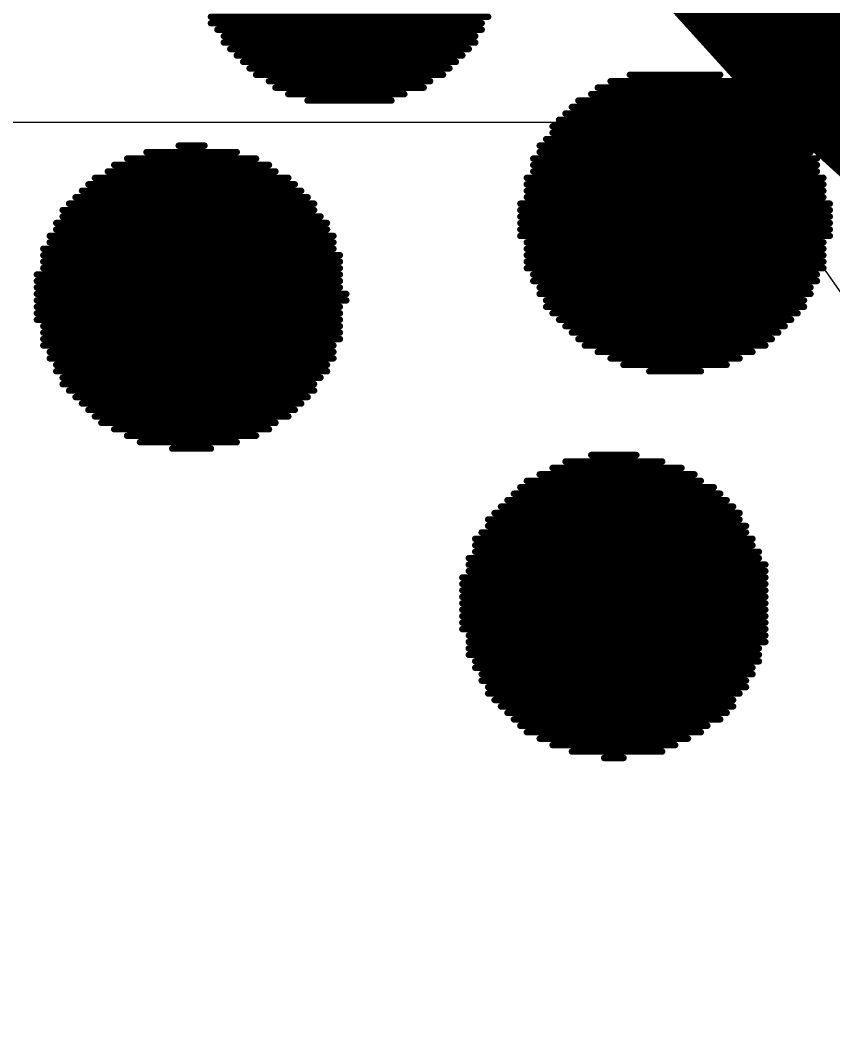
# Model space of a CAD drawing. Header units: inches. Extents: x 0 to 5455, y -5 to 5444.
# Drawn here: x 16.67 to 17.47, y 29.452 to 30.436 of the extents above; entities that cross this region are included whole.
import ezdxf

# ---------------------------------------------------------------- set-up
doc = ezdxf.new("R2010")
doc.units = ezdxf.units.IN
for name, color, linetype in [('Bottom Overlay', 54, 'Continuous'), ('PCBD Notes', 76, 'Continuous'), ('Top Layer', 1, 'Continuous')]:
    doc.layers.add(name, color=color, linetype=linetype)

# ---------------------------------------------------------------- blocks, each defined once
blk = doc.blocks.new('FIDUCIAL_IPC_7351A_31')
at = {"layer": 'PCBD Notes'}
blk.add_lwpolyline([(5, 0, 0.254, 0.254, 1), (-5, 0, 0.254, 0.254, 1)], format="xyseb", close=True, dxfattribs=at)
blk = doc.blocks.new('5394DE47_A0E8_4329_8464_7791B7C19310_33')
at = {"layer": 'Bottom Overlay'}
for points in [[(4.6307, -0.75905, 0.00635, 0.00635, 0), (4.5418, -0.75905, 0.00635, 0.00635, 0)], [(4.59895, -0.7527, 0.00635, 0.00635, 0), (4.5799, -0.7527, 0.00635, 0.00635, 0)], [(4.64975, -0.7654, 0.00635, 0.00635, 0), (4.5291, -0.7654, 0.00635, 0.00635, 0)], [(4.67515, -0.7781, 0.00635, 0.00635, 0), (4.5037, -0.7781, 0.00635, 0.00635, 0)], [(4.66245, -0.77175, 0.00635, 0.00635, 0), (4.5164, -0.77175, 0.00635, 0.00635, 0)], [(4.6815, -0.78445, 0.00635, 0.00635, 0), (4.49735, -0.78445, 0.00635, 0.00635, 0)], [(4.6942, -0.79715, 0.00635, 0.00635, 0), (4.4783, -0.79715, 0.00635, 0.00635, 0)], [(4.68785, -0.7908, 0.00635, 0.00635, 0), (4.48465, -0.7908, 0.00635, 0.00635, 0)], [(4.70055, -0.8035, 0.00635, 0.00635, 0), (4.47195, -0.8035, 0.00635, 0.00635, 0)], [(4.7069, -0.80985, 0.00635, 0.00635, 0), (4.47195, -0.80985, 0.00635, 0.00635, 0)], [(4.71325, -0.8162, 0.00635, 0.00635, 0), (4.4656, -0.8162, 0.00635, 0.00635, 0)], [(4.71325, -0.82255, 0.00635, 0.00635, 0), (4.45925, -0.82255, 0.00635, 0.00635, 0)], [(4.7196, -0.8289, 0.00635, 0.00635, 0), (4.45925, -0.8289, 0.00635, 0.00635, 0)], [(4.7196, -0.83525, 0.00635, 0.00635, 0), (4.4529, -0.83525, 0.00635, 0.00635, 0)], [(4.72595, -0.84795, 0.00635, 0.00635, 0), (4.44655, -0.84795, 0.00635, 0.00635, 0)], [(4.72595, -0.8416, 0.00635, 0.00635, 0), (4.4529, -0.8416, 0.00635, 0.00635, 0)], [(4.7323, -0.8543, 0.00635, 0.00635, 0), (4.44655, -0.8543, 0.00635, 0.00635, 0)], [(4.7323, -0.867, 0.00635, 0.00635, 0), (4.4402, -0.867, 0.00635, 0.00635, 0)], [(4.7323, -0.86065, 0.00635, 0.00635, 0), (4.44655, -0.86065, 0.00635, 0.00635, 0)], [(4.7323, -0.87335, 0.00635, 0.00635, 0), (4.4402, -0.87335, 0.00635, 0.00635, 0)], [(4.73865, -0.8797, 0.00635, 0.00635, 0), (4.4402, -0.8797, 0.00635, 0.00635, 0)], [(4.73865, -0.88605, 0.00635, 0.00635, 0), (4.4402, -0.88605, 0.00635, 0.00635, 0)], [(4.73865, -0.8924, 0.00635, 0.00635, 0), (4.4402, -0.8924, 0.00635, 0.00635, 0)], [(4.73865, -0.89875, 0.00635, 0.00635, 0), (4.4402, -0.89875, 0.00635, 0.00635, 0)], [(4.73865, -0.9051, 0.00635, 0.00635, 0), (4.4402, -0.9051, 0.00635, 0.00635, 0)], [(4.73865, -0.91145, 0.00635, 0.00635, 0), (4.4402, -0.91145, 0.00635, 0.00635, 0)], [(4.73865, -0.9178, 0.00635, 0.00635, 0), (4.4402, -0.9178, 0.00635, 0.00635, 0)], [(4.73865, -0.92415, 0.00635, 0.00635, 0), (4.4402, -0.92415, 0.00635, 0.00635, 0)], [(4.73865, -0.9305, 0.00635, 0.00635, 0), (4.4402, -0.9305, 0.00635, 0.00635, 0)], [(4.7323, -0.93685, 0.00635, 0.00635, 0), (4.4402, -0.93685, 0.00635, 0.00635, 0)], [(4.7323, -0.9432, 0.00635, 0.00635, 0), (4.4402, -0.9432, 0.00635, 0.00635, 0)], [(4.7323, -0.94955, 0.00635, 0.00635, 0), (4.44655, -0.94955, 0.00635, 0.00635, 0)], [(4.72595, -0.9559, 0.00635, 0.00635, 0), (4.44655, -0.9559, 0.00635, 0.00635, 0)], [(4.72595, -0.96225, 0.00635, 0.00635, 0), (4.4529, -0.96225, 0.00635, 0.00635, 0)], [(4.72595, -0.9686, 0.00635, 0.00635, 0), (4.4529, -0.9686, 0.00635, 0.00635, 0)], [(4.7196, -0.97495, 0.00635, 0.00635, 0), (4.45925, -0.97495, 0.00635, 0.00635, 0)], [(4.71325, -0.9813, 0.00635, 0.00635, 0), (4.45925, -0.9813, 0.00635, 0.00635, 0)], [(4.71325, -0.98765, 0.00635, 0.00635, 0), (4.4656, -0.98765, 0.00635, 0.00635, 0)], [(4.7069, -0.994, 0.00635, 0.00635, 0), (4.4656, -0.994, 0.00635, 0.00635, 0)], [(4.70055, -1.00035, 0.00635, 0.00635, 0), (4.47195, -1.00035, 0.00635, 0.00635, 0)], [(4.6942, -1.0067, 0.00635, 0.00635, 0), (4.4783, -1.0067, 0.00635, 0.00635, 0)], [(4.68785, -1.01305, 0.00635, 0.00635, 0), (4.48465, -1.01305, 0.00635, 0.00635, 0)], [(4.6815, -1.0194, 0.00635, 0.00635, 0), (4.491, -1.0194, 0.00635, 0.00635, 0)], [(4.67515, -1.02575, 0.00635, 0.00635, 0), (4.5037, -1.02575, 0.00635, 0.00635, 0)], [(4.66245, -1.0321, 0.00635, 0.00635, 0), (4.51005, -1.0321, 0.00635, 0.00635, 0)], [(4.64975, -1.03845, 0.00635, 0.00635, 0), (4.52275, -1.03845, 0.00635, 0.00635, 0)], [(4.63705, -1.0448, 0.00635, 0.00635, 0), (4.5418, -1.0448, 0.00635, 0.00635, 0)], [(4.61165, -1.05115, 0.00635, 0.00635, 0), (4.5672, -1.05115, 0.00635, 0.00635, 0)], [(5.05615, -1.06385, 0.00635, 0.00635, 0), (4.9609, -1.06385, 0.00635, 0.00635, 0)], [(5.0244, -1.0575, 0.00635, 0.00635, 0), (4.9863, -1.0575, 0.00635, 0.00635, 0)], [(5.06885, -1.0702, 0.00635, 0.00635, 0), (4.94185, -1.0702, 0.00635, 0.00635, 0)], [(5.09425, -1.0829, 0.00635, 0.00635, 0), (4.9228, -1.0829, 0.00635, 0.00635, 0)], [(5.08155, -1.07655, 0.00635, 0.00635, 0), (4.92915, -1.07655, 0.00635, 0.00635, 0)], [(5.10695, -1.0956, 0.00635, 0.00635, 0), (4.90375, -1.0956, 0.00635, 0.00635, 0)], [(5.1006, -1.08925, 0.00635, 0.00635, 0), (4.9101, -1.08925, 0.00635, 0.00635, 0)], [(5.1133, -1.10195, 0.00635, 0.00635, 0), (4.8974, -1.10195, 0.00635, 0.00635, 0)], [(5.126, -1.11465, 0.00635, 0.00635, 0), (4.8847, -1.11465, 0.00635, 0.00635, 0)], [(5.11965, -1.1083, 0.00635, 0.00635, 0), (4.89105, -1.1083, 0.00635, 0.00635, 0)], [(5.13235, -1.121, 0.00635, 0.00635, 0), (4.8847, -1.121, 0.00635, 0.00635, 0)], [(4.5545, -1.1337, 0.00635, 0.00635, 0), (4.5037, -1.1337, 0.00635, 0.00635, 0)], [(5.1387, -1.1337, 0.00635, 0.00635, 0), (4.872, -1.1337, 0.00635, 0.00635, 0)], [(5.13235, -1.12735, 0.00635, 0.00635, 0), (4.87835, -1.12735, 0.00635, 0.00635, 0)], [(4.5799, -1.14005, 0.00635, 0.00635, 0), (4.4783, -1.14005, 0.00635, 0.00635, 0)], [(5.1387, -1.14005, 0.00635, 0.00635, 0), (4.872, -1.14005, 0.00635, 0.00635, 0)], [(4.6053, -1.15275, 0.00635, 0.00635, 0), (4.4529, -1.15275, 0.00635, 0.00635, 0)], [(4.5926, -1.1464, 0.00635, 0.00635, 0), (4.4656, -1.1464, 0.00635, 0.00635, 0)], [(5.14505, -1.1464, 0.00635, 0.00635, 0), (4.86565, -1.1464, 0.00635, 0.00635, 0)], [(5.14505, -1.15275, 0.00635, 0.00635, 0), (4.86565, -1.15275, 0.00635, 0.00635, 0)], [(4.618, -1.1591, 0.00635, 0.00635, 0), (4.4402, -1.1591, 0.00635, 0.00635, 0)], [(5.1514, -1.1591, 0.00635, 0.00635, 0), (4.86565, -1.1591, 0.00635, 0.00635, 0)], [(4.6307, -1.1718, 0.00635, 0.00635, 0), (4.4275, -1.1718, 0.00635, 0.00635, 0)], [(4.62435, -1.16545, 0.00635, 0.00635, 0), (4.43385, -1.16545, 0.00635, 0.00635, 0)], [(5.1514, -1.16545, 0.00635, 0.00635, 0), (4.8593, -1.16545, 0.00635, 0.00635, 0)], [(5.1514, -1.1718, 0.00635, 0.00635, 0), (4.8593, -1.1718, 0.00635, 0.00635, 0)], [(4.63705, -1.17815, 0.00635, 0.00635, 0), (4.42115, -1.17815, 0.00635, 0.00635, 0)], [(5.1514, -1.17815, 0.00635, 0.00635, 0), (4.8593, -1.17815, 0.00635, 0.00635, 0)], [(4.64975, -1.19085, 0.00635, 0.00635, 0), (4.40845, -1.19085, 0.00635, 0.00635, 0)], [(4.6434, -1.1845, 0.00635, 0.00635, 0), (4.4148, -1.1845, 0.00635, 0.00635, 0)], [(5.15775, -1.1845, 0.00635, 0.00635, 0), (4.8593, -1.1845, 0.00635, 0.00635, 0)], [(5.15775, -1.19085, 0.00635, 0.00635, 0), (4.8593, -1.19085, 0.00635, 0.00635, 0)], [(4.6561, -1.1972, 0.00635, 0.00635, 0), (4.4021, -1.1972, 0.00635, 0.00635, 0)], [(4.6561, -1.20355, 0.00635, 0.00635, 0), (4.4021, -1.20355, 0.00635, 0.00635, 0)], [(5.15775, -1.20355, 0.00635, 0.00635, 0), (4.85295, -1.20355, 0.00635, 0.00635, 0)], [(5.15775, -1.1972, 0.00635, 0.00635, 0), (4.8593, -1.1972, 0.00635, 0.00635, 0)], [(4.66245, -1.2099, 0.00635, 0.00635, 0), (4.39575, -1.2099, 0.00635, 0.00635, 0)], [(5.15775, -1.2099, 0.00635, 0.00635, 0), (4.85295, -1.2099, 0.00635, 0.00635, 0)], [(4.6688, -1.2226, 0.00635, 0.00635, 0), (4.3894, -1.2226, 0.00635, 0.00635, 0)], [(4.66245, -1.21625, 0.00635, 0.00635, 0), (4.39575, -1.21625, 0.00635, 0.00635, 0)], [(5.15775, -1.21625, 0.00635, 0.00635, 0), (4.8593, -1.21625, 0.00635, 0.00635, 0)], [(5.15775, -1.2226, 0.00635, 0.00635, 0), (4.8593, -1.2226, 0.00635, 0.00635, 0)], [(4.6688, -1.22895, 0.00635, 0.00635, 0), (4.3894, -1.22895, 0.00635, 0.00635, 0)], [(5.15775, -1.22895, 0.00635, 0.00635, 0), (4.8593, -1.22895, 0.00635, 0.00635, 0)], [(4.67515, -1.2353, 0.00635, 0.00635, 0), (4.38305, -1.2353, 0.00635, 0.00635, 0)], [(4.67515, -1.24165, 0.00635, 0.00635, 0), (4.38305, -1.24165, 0.00635, 0.00635, 0)], [(5.1514, -1.2353, 0.00635, 0.00635, 0), (4.8593, -1.2353, 0.00635, 0.00635, 0)], [(5.1514, -1.24165, 0.00635, 0.00635, 0), (4.8593, -1.24165, 0.00635, 0.00635, 0)], [(4.67515, -1.248, 0.00635, 0.00635, 0), (4.38305, -1.248, 0.00635, 0.00635, 0)], [(5.1514, -1.248, 0.00635, 0.00635, 0), (4.8593, -1.248, 0.00635, 0.00635, 0)], [(4.67515, -1.25435, 0.00635, 0.00635, 0), (4.38305, -1.25435, 0.00635, 0.00635, 0)], [(4.67515, -1.2607, 0.00635, 0.00635, 0), (4.38305, -1.2607, 0.00635, 0.00635, 0)], [(5.1514, -1.25435, 0.00635, 0.00635, 0), (4.86565, -1.25435, 0.00635, 0.00635, 0)], [(5.14505, -1.2607, 0.00635, 0.00635, 0), (4.86565, -1.2607, 0.00635, 0.00635, 0)], [(4.6815, -1.26705, 0.00635, 0.00635, 0), (4.3767, -1.26705, 0.00635, 0.00635, 0)], [(5.14505, -1.26705, 0.00635, 0.00635, 0), (4.86565, -1.26705, 0.00635, 0.00635, 0)], [(4.6815, -1.2734, 0.00635, 0.00635, 0), (4.3767, -1.2734, 0.00635, 0.00635, 0)], [(4.6815, -1.27975, 0.00635, 0.00635, 0), (4.3767, -1.27975, 0.00635, 0.00635, 0)], [(5.1387, -1.2734, 0.00635, 0.00635, 0), (4.872, -1.2734, 0.00635, 0.00635, 0)], [(5.1387, -1.27975, 0.00635, 0.00635, 0), (4.872, -1.27975, 0.00635, 0.00635, 0)], [(4.6815, -1.2861, 0.00635, 0.00635, 0), (4.3767, -1.2861, 0.00635, 0.00635, 0)], [(4.6815, -1.29245, 0.00635, 0.00635, 0), (4.3767, -1.29245, 0.00635, 0.00635, 0)], [(5.13235, -1.2861, 0.00635, 0.00635, 0), (4.87835, -1.2861, 0.00635, 0.00635, 0)], [(5.13235, -1.29245, 0.00635, 0.00635, 0), (4.8847, -1.29245, 0.00635, 0.00635, 0)], [(4.6815, -1.2988, 0.00635, 0.00635, 0), (4.3767, -1.2988, 0.00635, 0.00635, 0)], [(5.126, -1.2988, 0.00635, 0.00635, 0), (4.8847, -1.2988, 0.00635, 0.00635, 0)], [(4.67515, -1.30515, 0.00635, 0.00635, 0), (4.38305, -1.30515, 0.00635, 0.00635, 0)], [(4.67515, -1.3115, 0.00635, 0.00635, 0), (4.38305, -1.3115, 0.00635, 0.00635, 0)], [(5.11965, -1.30515, 0.00635, 0.00635, 0), (4.89105, -1.30515, 0.00635, 0.00635, 0)], [(5.1133, -1.3115, 0.00635, 0.00635, 0), (4.8974, -1.3115, 0.00635, 0.00635, 0)], [(4.67515, -1.31785, 0.00635, 0.00635, 0), (4.38305, -1.31785, 0.00635, 0.00635, 0)], [(5.10695, -1.31785, 0.00635, 0.00635, 0), (4.90375, -1.31785, 0.00635, 0.00635, 0)], [(4.67515, -1.3242, 0.00635, 0.00635, 0), (4.38305, -1.3242, 0.00635, 0.00635, 0)], [(4.6688, -1.33055, 0.00635, 0.00635, 0), (4.3894, -1.33055, 0.00635, 0.00635, 0)], [(5.1006, -1.3242, 0.00635, 0.00635, 0), (4.9101, -1.3242, 0.00635, 0.00635, 0)], [(5.0879, -1.33055, 0.00635, 0.00635, 0), (4.9228, -1.33055, 0.00635, 0.00635, 0)], [(4.6688, -1.3369, 0.00635, 0.00635, 0), (4.3894, -1.3369, 0.00635, 0.00635, 0)], [(5.08155, -1.3369, 0.00635, 0.00635, 0), (4.92915, -1.3369, 0.00635, 0.00635, 0)], [(4.6688, -1.34325, 0.00635, 0.00635, 0), (4.3894, -1.34325, 0.00635, 0.00635, 0)], [(4.66245, -1.3496, 0.00635, 0.00635, 0), (4.39575, -1.3496, 0.00635, 0.00635, 0)], [(5.06885, -1.34325, 0.00635, 0.00635, 0), (4.94185, -1.34325, 0.00635, 0.00635, 0)], [(5.0498, -1.3496, 0.00635, 0.00635, 0), (4.9609, -1.3496, 0.00635, 0.00635, 0)], [(4.66245, -1.35595, 0.00635, 0.00635, 0), (4.39575, -1.35595, 0.00635, 0.00635, 0)], [(5.01805, -1.35595, 0.00635, 0.00635, 0), (4.99265, -1.35595, 0.00635, 0.00635, 0)], [(4.6561, -1.3623, 0.00635, 0.00635, 0), (4.4021, -1.3623, 0.00635, 0.00635, 0)], [(4.64975, -1.36865, 0.00635, 0.00635, 0), (4.40845, -1.36865, 0.00635, 0.00635, 0)], [(4.64975, -1.375, 0.00635, 0.00635, 0), (4.40845, -1.375, 0.00635, 0.00635, 0)], [(4.6434, -1.38135, 0.00635, 0.00635, 0), (4.4148, -1.38135, 0.00635, 0.00635, 0)], [(4.63705, -1.3877, 0.00635, 0.00635, 0), (4.42115, -1.3877, 0.00635, 0.00635, 0)], [(4.6307, -1.39405, 0.00635, 0.00635, 0), (4.4275, -1.39405, 0.00635, 0.00635, 0)], [(4.62435, -1.4004, 0.00635, 0.00635, 0), (4.43385, -1.4004, 0.00635, 0.00635, 0)], [(4.89105, -1.4004, 0.00635, 0.00635, 0), (4.8085, -1.4004, 0.00635, 0.00635, 0)], [(4.61165, -1.40675, 0.00635, 0.00635, 0), (4.44655, -1.40675, 0.00635, 0.00635, 0)], [(4.9101, -1.40675, 0.00635, 0.00635, 0), (4.7958, -1.40675, 0.00635, 0.00635, 0)], [(4.6053, -1.4131, 0.00635, 0.00635, 0), (4.4529, -1.4131, 0.00635, 0.00635, 0)], [(4.5926, -1.41945, 0.00635, 0.00635, 0), (4.4656, -1.41945, 0.00635, 0.00635, 0)], [(4.92915, -1.41945, 0.00635, 0.00635, 0), (4.7704, -1.41945, 0.00635, 0.00635, 0)], [(4.9228, -1.4131, 0.00635, 0.00635, 0), (4.77675, -1.4131, 0.00635, 0.00635, 0)], [(4.57355, -1.4258, 0.00635, 0.00635, 0), (4.48465, -1.4258, 0.00635, 0.00635, 0)], [(4.94185, -1.4258, 0.00635, 0.00635, 0), (4.7577, -1.4258, 0.00635, 0.00635, 0)], [(4.95455, -1.4385, 0.00635, 0.00635, 0), (4.745, -1.4385, 0.00635, 0.00635, 0)], [(4.9482, -1.43215, 0.00635, 0.00635, 0), (4.75135, -1.43215, 0.00635, 0.00635, 0)], [(4.9609, -1.44485, 0.00635, 0.00635, 0), (4.73865, -1.44485, 0.00635, 0.00635, 0)], [(4.9736, -1.45755, 0.00635, 0.00635, 0), (4.72595, -1.45755, 0.00635, 0.00635, 0)], [(4.96725, -1.4512, 0.00635, 0.00635, 0), (4.7323, -1.4512, 0.00635, 0.00635, 0)], [(4.3767, -1.4639, 0.00635, 0.00635, 0), (4.09095, -1.4639, 0.00635, 0.00635, 0)], [(4.9736, -1.4639, 0.00635, 0.00635, 0), (4.72595, -1.4639, 0.00635, 0.00635, 0)], [(4.3767, -1.47025, 0.00635, 0.00635, 0), (4.09095, -1.47025, 0.00635, 0.00635, 0)], [(4.3767, -1.4766, 0.00635, 0.00635, 0), (4.09095, -1.4766, 0.00635, 0.00635, 0)], [(4.97995, -1.47025, 0.00635, 0.00635, 0), (4.7196, -1.47025, 0.00635, 0.00635, 0)], [(4.9863, -1.4766, 0.00635, 0.00635, 0), (4.7196, -1.4766, 0.00635, 0.00635, 0)], [(4.38305, -1.48295, 0.00635, 0.00635, 0), (4.0846, -1.48295, 0.00635, 0.00635, 0)], [(4.9863, -1.48295, 0.00635, 0.00635, 0), (4.71325, -1.48295, 0.00635, 0.00635, 0)]]:
    blk.add_lwpolyline(points, format="xyseb", dxfattribs=at)
for points in [[(4.54021, -0.75905, 0.00317, 0.00317, 1), (4.54339, -0.75905, 0.00317, 0.00317, 1)], [(4.57831, -0.7527, 0.00317, 0.00317, 1), (4.58149, -0.7527, 0.00317, 0.00317, 1)], [(4.59736, -0.7527, 0.00317, 0.00317, 1), (4.60054, -0.7527, 0.00317, 0.00317, 1)], [(4.62911, -0.75905, 0.00317, 0.00317, 1), (4.63229, -0.75905, 0.00317, 0.00317, 1)], [(4.52751, -0.7654, 0.00317, 0.00317, 1), (4.53069, -0.7654, 0.00317, 0.00317, 1)], [(4.64816, -0.7654, 0.00317, 0.00317, 1), (4.65134, -0.7654, 0.00317, 0.00317, 1)], [(4.50211, -0.7781, 0.00317, 0.00317, 1), (4.50529, -0.7781, 0.00317, 0.00317, 1)], [(4.51481, -0.77175, 0.00317, 0.00317, 1), (4.51799, -0.77175, 0.00317, 0.00317, 1)], [(4.66086, -0.77175, 0.00317, 0.00317, 1), (4.66404, -0.77175, 0.00317, 0.00317, 1)], [(4.67356, -0.7781, 0.00317, 0.00317, 1), (4.67674, -0.7781, 0.00317, 0.00317, 1)], [(4.49576, -0.78445, 0.00317, 0.00317, 1), (4.49894, -0.78445, 0.00317, 0.00317, 1)], [(4.67991, -0.78445, 0.00317, 0.00317, 1), (4.68309, -0.78445, 0.00317, 0.00317, 1)], [(4.47671, -0.79715, 0.00317, 0.00317, 1), (4.47989, -0.79715, 0.00317, 0.00317, 1)], [(4.48306, -0.7908, 0.00317, 0.00317, 1), (4.48624, -0.7908, 0.00317, 0.00317, 1)], [(4.68626, -0.7908, 0.00317, 0.00317, 1), (4.68944, -0.7908, 0.00317, 0.00317, 1)], [(4.69261, -0.79715, 0.00317, 0.00317, 1), (4.69579, -0.79715, 0.00317, 0.00317, 1)], [(4.47036, -0.8035, 0.00317, 0.00317, 1), (4.47354, -0.8035, 0.00317, 0.00317, 1)], [(4.47036, -0.80985, 0.00317, 0.00317, 1), (4.47354, -0.80985, 0.00317, 0.00317, 1)], [(4.69896, -0.8035, 0.00317, 0.00317, 1), (4.70214, -0.8035, 0.00317, 0.00317, 1)], [(4.70531, -0.80985, 0.00317, 0.00317, 1), (4.70849, -0.80985, 0.00317, 0.00317, 1)], [(4.46401, -0.8162, 0.00317, 0.00317, 1), (4.46719, -0.8162, 0.00317, 0.00317, 1)], [(4.71166, -0.8162, 0.00317, 0.00317, 1), (4.71484, -0.8162, 0.00317, 0.00317, 1)], [(4.45766, -0.82255, 0.00317, 0.00317, 1), (4.46084, -0.82255, 0.00317, 0.00317, 1)], [(4.45766, -0.8289, 0.00317, 0.00317, 1), (4.46084, -0.8289, 0.00317, 0.00317, 1)], [(4.71166, -0.82255, 0.00317, 0.00317, 1), (4.71484, -0.82255, 0.00317, 0.00317, 1)], [(4.71801, -0.8289, 0.00317, 0.00317, 1), (4.72119, -0.8289, 0.00317, 0.00317, 1)], [(4.45131, -0.83525, 0.00317, 0.00317, 1), (4.45449, -0.83525, 0.00317, 0.00317, 1)], [(4.71801, -0.83525, 0.00317, 0.00317, 1), (4.72119, -0.83525, 0.00317, 0.00317, 1)], [(4.44496, -0.84795, 0.00317, 0.00317, 1), (4.44814, -0.84795, 0.00317, 0.00317, 1)], [(4.45131, -0.8416, 0.00317, 0.00317, 1), (4.45449, -0.8416, 0.00317, 0.00317, 1)], [(4.72436, -0.8416, 0.00317, 0.00317, 1), (4.72754, -0.8416, 0.00317, 0.00317, 1)], [(4.72436, -0.84795, 0.00317, 0.00317, 1), (4.72754, -0.84795, 0.00317, 0.00317, 1)], [(4.44496, -0.8543, 0.00317, 0.00317, 1), (4.44814, -0.8543, 0.00317, 0.00317, 1)], [(4.73071, -0.8543, 0.00317, 0.00317, 1), (4.73389, -0.8543, 0.00317, 0.00317, 1)], [(4.43861, -0.867, 0.00317, 0.00317, 1), (4.44179, -0.867, 0.00317, 0.00317, 1)], [(4.44496, -0.86065, 0.00317, 0.00317, 1), (4.44814, -0.86065, 0.00317, 0.00317, 1)], [(4.73071, -0.86065, 0.00317, 0.00317, 1), (4.73389, -0.86065, 0.00317, 0.00317, 1)], [(4.73071, -0.867, 0.00317, 0.00317, 1), (4.73389, -0.867, 0.00317, 0.00317, 1)], [(4.43861, -0.87335, 0.00317, 0.00317, 1), (4.44179, -0.87335, 0.00317, 0.00317, 1)], [(4.73071, -0.87335, 0.00317, 0.00317, 1), (4.73389, -0.87335, 0.00317, 0.00317, 1)], [(4.43861, -0.8797, 0.00317, 0.00317, 1), (4.44179, -0.8797, 0.00317, 0.00317, 1)], [(4.43861, -0.88605, 0.00317, 0.00317, 1), (4.44179, -0.88605, 0.00317, 0.00317, 1)], [(4.73706, -0.8797, 0.00317, 0.00317, 1), (4.74024, -0.8797, 0.00317, 0.00317, 1)], [(4.73706, -0.88605, 0.00317, 0.00317, 1), (4.74024, -0.88605, 0.00317, 0.00317, 1)], [(4.43861, -0.8924, 0.00317, 0.00317, 1), (4.44179, -0.8924, 0.00317, 0.00317, 1)], [(4.43861, -0.89875, 0.00317, 0.00317, 1), (4.44179, -0.89875, 0.00317, 0.00317, 1)], [(4.73706, -0.8924, 0.00317, 0.00317, 1), (4.74024, -0.8924, 0.00317, 0.00317, 1)], [(4.73706, -0.89875, 0.00317, 0.00317, 1), (4.74024, -0.89875, 0.00317, 0.00317, 1)], [(4.43861, -0.9051, 0.00317, 0.00317, 1), (4.44179, -0.9051, 0.00317, 0.00317, 1)], [(4.73706, -0.9051, 0.00317, 0.00317, 1), (4.74024, -0.9051, 0.00317, 0.00317, 1)], [(4.43861, -0.91145, 0.00317, 0.00317, 1), (4.44179, -0.91145, 0.00317, 0.00317, 1)], [(4.43861, -0.9178, 0.00317, 0.00317, 1), (4.44179, -0.9178, 0.00317, 0.00317, 1)], [(4.73706, -0.91145, 0.00317, 0.00317, 1), (4.74024, -0.91145, 0.00317, 0.00317, 1)], [(4.73706, -0.9178, 0.00317, 0.00317, 1), (4.74024, -0.9178, 0.00317, 0.00317, 1)], [(4.43861, -0.92415, 0.00317, 0.00317, 1), (4.44179, -0.92415, 0.00317, 0.00317, 1)], [(4.73706, -0.92415, 0.00317, 0.00317, 1), (4.74024, -0.92415, 0.00317, 0.00317, 1)], [(4.43861, -0.9305, 0.00317, 0.00317, 1), (4.44179, -0.9305, 0.00317, 0.00317, 1)], [(4.43861, -0.93685, 0.00317, 0.00317, 1), (4.44179, -0.93685, 0.00317, 0.00317, 1)], [(4.73071, -0.93685, 0.00317, 0.00317, 1), (4.73389, -0.93685, 0.00317, 0.00317, 1)], [(4.73706, -0.9305, 0.00317, 0.00317, 1), (4.74024, -0.9305, 0.00317, 0.00317, 1)], [(4.43861, -0.9432, 0.00317, 0.00317, 1), (4.44179, -0.9432, 0.00317, 0.00317, 1)], [(4.73071, -0.9432, 0.00317, 0.00317, 1), (4.73389, -0.9432, 0.00317, 0.00317, 1)], [(4.44496, -0.94955, 0.00317, 0.00317, 1), (4.44814, -0.94955, 0.00317, 0.00317, 1)], [(4.44496, -0.9559, 0.00317, 0.00317, 1), (4.44814, -0.9559, 0.00317, 0.00317, 1)], [(4.72436, -0.9559, 0.00317, 0.00317, 1), (4.72754, -0.9559, 0.00317, 0.00317, 1)], [(4.73071, -0.94955, 0.00317, 0.00317, 1), (4.73389, -0.94955, 0.00317, 0.00317, 1)], [(4.45131, -0.96225, 0.00317, 0.00317, 1), (4.45449, -0.96225, 0.00317, 0.00317, 1)], [(4.72436, -0.96225, 0.00317, 0.00317, 1), (4.72754, -0.96225, 0.00317, 0.00317, 1)], [(4.45131, -0.9686, 0.00317, 0.00317, 1), (4.45449, -0.9686, 0.00317, 0.00317, 1)], [(4.45766, -0.97495, 0.00317, 0.00317, 1), (4.46084, -0.97495, 0.00317, 0.00317, 1)], [(4.71801, -0.97495, 0.00317, 0.00317, 1), (4.72119, -0.97495, 0.00317, 0.00317, 1)], [(4.72436, -0.9686, 0.00317, 0.00317, 1), (4.72754, -0.9686, 0.00317, 0.00317, 1)], [(4.45766, -0.9813, 0.00317, 0.00317, 1), (4.46084, -0.9813, 0.00317, 0.00317, 1)], [(4.71166, -0.9813, 0.00317, 0.00317, 1), (4.71484, -0.9813, 0.00317, 0.00317, 1)], [(4.46401, -0.98765, 0.00317, 0.00317, 1), (4.46719, -0.98765, 0.00317, 0.00317, 1)], [(4.46401, -0.994, 0.00317, 0.00317, 1), (4.46719, -0.994, 0.00317, 0.00317, 1)], [(4.70531, -0.994, 0.00317, 0.00317, 1), (4.70849, -0.994, 0.00317, 0.00317, 1)], [(4.71166, -0.98765, 0.00317, 0.00317, 1), (4.71484, -0.98765, 0.00317, 0.00317, 1)], [(4.47036, -1.00035, 0.00317, 0.00317, 1), (4.47354, -1.00035, 0.00317, 0.00317, 1)], [(4.47671, -1.0067, 0.00317, 0.00317, 1), (4.47989, -1.0067, 0.00317, 0.00317, 1)], [(4.69261, -1.0067, 0.00317, 0.00317, 1), (4.69579, -1.0067, 0.00317, 0.00317, 1)], [(4.69896, -1.00035, 0.00317, 0.00317, 1), (4.70214, -1.00035, 0.00317, 0.00317, 1)], [(4.48306, -1.01305, 0.00317, 0.00317, 1), (4.48624, -1.01305, 0.00317, 0.00317, 1)], [(4.68626, -1.01305, 0.00317, 0.00317, 1), (4.68944, -1.01305, 0.00317, 0.00317, 1)], [(4.48941, -1.0194, 0.00317, 0.00317, 1), (4.49259, -1.0194, 0.00317, 0.00317, 1)], [(4.50211, -1.02575, 0.00317, 0.00317, 1), (4.50529, -1.02575, 0.00317, 0.00317, 1)], [(4.67356, -1.02575, 0.00317, 0.00317, 1), (4.67674, -1.02575, 0.00317, 0.00317, 1)], [(4.67991, -1.0194, 0.00317, 0.00317, 1), (4.68309, -1.0194, 0.00317, 0.00317, 1)], [(4.50846, -1.0321, 0.00317, 0.00317, 1), (4.51164, -1.0321, 0.00317, 0.00317, 1)], [(4.66086, -1.0321, 0.00317, 0.00317, 1), (4.66404, -1.0321, 0.00317, 0.00317, 1)], [(4.52116, -1.03845, 0.00317, 0.00317, 1), (4.52434, -1.03845, 0.00317, 0.00317, 1)], [(4.54021, -1.0448, 0.00317, 0.00317, 1), (4.54339, -1.0448, 0.00317, 0.00317, 1)], [(4.63546, -1.0448, 0.00317, 0.00317, 1), (4.63864, -1.0448, 0.00317, 0.00317, 1)], [(4.64816, -1.03845, 0.00317, 0.00317, 1), (4.65134, -1.03845, 0.00317, 0.00317, 1)], [(4.56561, -1.05115, 0.00317, 0.00317, 1), (4.56879, -1.05115, 0.00317, 0.00317, 1)], [(4.61006, -1.05115, 0.00317, 0.00317, 1), (4.61324, -1.05115, 0.00317, 0.00317, 1)], [(4.95931, -1.06385, 0.00317, 0.00317, 1), (4.96249, -1.06385, 0.00317, 0.00317, 1)], [(4.98471, -1.0575, 0.00317, 0.00317, 1), (4.98789, -1.0575, 0.00317, 0.00317, 1)], [(5.02281, -1.0575, 0.00317, 0.00317, 1), (5.02599, -1.0575, 0.00317, 0.00317, 1)], [(5.05456, -1.06385, 0.00317, 0.00317, 1), (5.05774, -1.06385, 0.00317, 0.00317, 1)], [(4.94026, -1.0702, 0.00317, 0.00317, 1), (4.94344, -1.0702, 0.00317, 0.00317, 1)], [(5.06726, -1.0702, 0.00317, 0.00317, 1), (5.07044, -1.0702, 0.00317, 0.00317, 1)], [(4.92121, -1.0829, 0.00317, 0.00317, 1), (4.92439, -1.0829, 0.00317, 0.00317, 1)], [(4.92756, -1.07655, 0.00317, 0.00317, 1), (4.93074, -1.07655, 0.00317, 0.00317, 1)], [(5.07996, -1.07655, 0.00317, 0.00317, 1), (5.08314, -1.07655, 0.00317, 0.00317, 1)], [(5.09266, -1.0829, 0.00317, 0.00317, 1), (5.09584, -1.0829, 0.00317, 0.00317, 1)], [(4.90216, -1.0956, 0.00317, 0.00317, 1), (4.90534, -1.0956, 0.00317, 0.00317, 1)], [(4.90851, -1.08925, 0.00317, 0.00317, 1), (4.91169, -1.08925, 0.00317, 0.00317, 1)], [(5.09901, -1.08925, 0.00317, 0.00317, 1), (5.10219, -1.08925, 0.00317, 0.00317, 1)], [(5.10536, -1.0956, 0.00317, 0.00317, 1), (5.10854, -1.0956, 0.00317, 0.00317, 1)], [(4.89581, -1.10195, 0.00317, 0.00317, 1), (4.89899, -1.10195, 0.00317, 0.00317, 1)], [(5.11171, -1.10195, 0.00317, 0.00317, 1), (5.11489, -1.10195, 0.00317, 0.00317, 1)], [(4.88311, -1.11465, 0.00317, 0.00317, 1), (4.88629, -1.11465, 0.00317, 0.00317, 1)], [(4.88946, -1.1083, 0.00317, 0.00317, 1), (4.89264, -1.1083, 0.00317, 0.00317, 1)], [(5.11806, -1.1083, 0.00317, 0.00317, 1), (5.12124, -1.1083, 0.00317, 0.00317, 1)], [(5.12441, -1.11465, 0.00317, 0.00317, 1), (5.12759, -1.11465, 0.00317, 0.00317, 1)], [(4.88311, -1.121, 0.00317, 0.00317, 1), (4.88629, -1.121, 0.00317, 0.00317, 1)], [(5.13076, -1.121, 0.00317, 0.00317, 1), (5.13394, -1.121, 0.00317, 0.00317, 1)], [(4.50211, -1.1337, 0.00317, 0.00317, 1), (4.50529, -1.1337, 0.00317, 0.00317, 1)], [(4.55291, -1.1337, 0.00317, 0.00317, 1), (4.55609, -1.1337, 0.00317, 0.00317, 1)], [(4.87041, -1.1337, 0.00317, 0.00317, 1), (4.87359, -1.1337, 0.00317, 0.00317, 1)], [(4.87676, -1.12735, 0.00317, 0.00317, 1), (4.87994, -1.12735, 0.00317, 0.00317, 1)], [(5.13076, -1.12735, 0.00317, 0.00317, 1), (5.13394, -1.12735, 0.00317, 0.00317, 1)], [(5.13711, -1.1337, 0.00317, 0.00317, 1), (5.14029, -1.1337, 0.00317, 0.00317, 1)], [(4.47671, -1.14005, 0.00317, 0.00317, 1), (4.47989, -1.14005, 0.00317, 0.00317, 1)], [(4.57831, -1.14005, 0.00317, 0.00317, 1), (4.58149, -1.14005, 0.00317, 0.00317, 1)], [(4.87041, -1.14005, 0.00317, 0.00317, 1), (4.87359, -1.14005, 0.00317, 0.00317, 1)], [(5.13711, -1.14005, 0.00317, 0.00317, 1), (5.14029, -1.14005, 0.00317, 0.00317, 1)], [(4.45131, -1.15275, 0.00317, 0.00317, 1), (4.45449, -1.15275, 0.00317, 0.00317, 1)], [(4.46401, -1.1464, 0.00317, 0.00317, 1), (4.46719, -1.1464, 0.00317, 0.00317, 1)], [(4.59101, -1.1464, 0.00317, 0.00317, 1), (4.59419, -1.1464, 0.00317, 0.00317, 1)], [(4.60371, -1.15275, 0.00317, 0.00317, 1), (4.60689, -1.15275, 0.00317, 0.00317, 1)], [(4.86406, -1.1464, 0.00317, 0.00317, 1), (4.86724, -1.1464, 0.00317, 0.00317, 1)], [(4.86406, -1.15275, 0.00317, 0.00317, 1), (4.86724, -1.15275, 0.00317, 0.00317, 1)], [(5.14346, -1.1464, 0.00317, 0.00317, 1), (5.14664, -1.1464, 0.00317, 0.00317, 1)], [(5.14346, -1.15275, 0.00317, 0.00317, 1), (5.14664, -1.15275, 0.00317, 0.00317, 1)], [(4.43861, -1.1591, 0.00317, 0.00317, 1), (4.44179, -1.1591, 0.00317, 0.00317, 1)], [(4.61641, -1.1591, 0.00317, 0.00317, 1), (4.61959, -1.1591, 0.00317, 0.00317, 1)], [(4.86406, -1.1591, 0.00317, 0.00317, 1), (4.86724, -1.1591, 0.00317, 0.00317, 1)], [(5.14981, -1.1591, 0.00317, 0.00317, 1), (5.15299, -1.1591, 0.00317, 0.00317, 1)], [(4.42591, -1.1718, 0.00317, 0.00317, 1), (4.42909, -1.1718, 0.00317, 0.00317, 1)], [(4.43226, -1.16545, 0.00317, 0.00317, 1), (4.43544, -1.16545, 0.00317, 0.00317, 1)], [(4.62276, -1.16545, 0.00317, 0.00317, 1), (4.62594, -1.16545, 0.00317, 0.00317, 1)], [(4.62911, -1.1718, 0.00317, 0.00317, 1), (4.63229, -1.1718, 0.00317, 0.00317, 1)], [(4.85771, -1.16545, 0.00317, 0.00317, 1), (4.86089, -1.16545, 0.00317, 0.00317, 1)], [(4.85771, -1.1718, 0.00317, 0.00317, 1), (4.86089, -1.1718, 0.00317, 0.00317, 1)], [(5.14981, -1.16545, 0.00317, 0.00317, 1), (5.15299, -1.16545, 0.00317, 0.00317, 1)], [(5.14981, -1.1718, 0.00317, 0.00317, 1), (5.15299, -1.1718, 0.00317, 0.00317, 1)], [(4.41956, -1.17815, 0.00317, 0.00317, 1), (4.42274, -1.17815, 0.00317, 0.00317, 1)], [(4.63546, -1.17815, 0.00317, 0.00317, 1), (4.63864, -1.17815, 0.00317, 0.00317, 1)], [(4.85771, -1.17815, 0.00317, 0.00317, 1), (4.86089, -1.17815, 0.00317, 0.00317, 1)], [(5.14981, -1.17815, 0.00317, 0.00317, 1), (5.15299, -1.17815, 0.00317, 0.00317, 1)], [(4.40686, -1.19085, 0.00317, 0.00317, 1), (4.41004, -1.19085, 0.00317, 0.00317, 1)], [(4.41321, -1.1845, 0.00317, 0.00317, 1), (4.41639, -1.1845, 0.00317, 0.00317, 1)], [(4.64181, -1.1845, 0.00317, 0.00317, 1), (4.64499, -1.1845, 0.00317, 0.00317, 1)], [(4.64816, -1.19085, 0.00317, 0.00317, 1), (4.65134, -1.19085, 0.00317, 0.00317, 1)], [(4.85771, -1.1845, 0.00317, 0.00317, 1), (4.86089, -1.1845, 0.00317, 0.00317, 1)], [(4.85771, -1.19085, 0.00317, 0.00317, 1), (4.86089, -1.19085, 0.00317, 0.00317, 1)], [(5.15616, -1.1845, 0.00317, 0.00317, 1), (5.15934, -1.1845, 0.00317, 0.00317, 1)], [(5.15616, -1.19085, 0.00317, 0.00317, 1), (5.15934, -1.19085, 0.00317, 0.00317, 1)], [(4.40051, -1.1972, 0.00317, 0.00317, 1), (4.40369, -1.1972, 0.00317, 0.00317, 1)], [(4.40051, -1.20355, 0.00317, 0.00317, 1), (4.40369, -1.20355, 0.00317, 0.00317, 1)], [(4.65451, -1.1972, 0.00317, 0.00317, 1), (4.65769, -1.1972, 0.00317, 0.00317, 1)], [(4.65451, -1.20355, 0.00317, 0.00317, 1), (4.65769, -1.20355, 0.00317, 0.00317, 1)], [(4.85136, -1.20355, 0.00317, 0.00317, 1), (4.85454, -1.20355, 0.00317, 0.00317, 1)], [(4.85771, -1.1972, 0.00317, 0.00317, 1), (4.86089, -1.1972, 0.00317, 0.00317, 1)], [(5.15616, -1.1972, 0.00317, 0.00317, 1), (5.15934, -1.1972, 0.00317, 0.00317, 1)], [(5.15616, -1.20355, 0.00317, 0.00317, 1), (5.15934, -1.20355, 0.00317, 0.00317, 1)], [(4.39416, -1.2099, 0.00317, 0.00317, 1), (4.39734, -1.2099, 0.00317, 0.00317, 1)], [(4.66086, -1.2099, 0.00317, 0.00317, 1), (4.66404, -1.2099, 0.00317, 0.00317, 1)], [(4.85136, -1.2099, 0.00317, 0.00317, 1), (4.85454, -1.2099, 0.00317, 0.00317, 1)], [(5.15616, -1.2099, 0.00317, 0.00317, 1), (5.15934, -1.2099, 0.00317, 0.00317, 1)], [(4.38781, -1.2226, 0.00317, 0.00317, 1), (4.39099, -1.2226, 0.00317, 0.00317, 1)], [(4.39416, -1.21625, 0.00317, 0.00317, 1), (4.39734, -1.21625, 0.00317, 0.00317, 1)], [(4.66086, -1.21625, 0.00317, 0.00317, 1), (4.66404, -1.21625, 0.00317, 0.00317, 1)], [(4.66721, -1.2226, 0.00317, 0.00317, 1), (4.67039, -1.2226, 0.00317, 0.00317, 1)], [(4.85771, -1.21625, 0.00317, 0.00317, 1), (4.86089, -1.21625, 0.00317, 0.00317, 1)], [(4.85771, -1.2226, 0.00317, 0.00317, 1), (4.86089, -1.2226, 0.00317, 0.00317, 1)], [(5.15616, -1.21625, 0.00317, 0.00317, 1), (5.15934, -1.21625, 0.00317, 0.00317, 1)], [(5.15616, -1.2226, 0.00317, 0.00317, 1), (5.15934, -1.2226, 0.00317, 0.00317, 1)], [(4.38781, -1.22895, 0.00317, 0.00317, 1), (4.39099, -1.22895, 0.00317, 0.00317, 1)], [(4.66721, -1.22895, 0.00317, 0.00317, 1), (4.67039, -1.22895, 0.00317, 0.00317, 1)], [(4.85771, -1.22895, 0.00317, 0.00317, 1), (4.86089, -1.22895, 0.00317, 0.00317, 1)], [(5.15616, -1.22895, 0.00317, 0.00317, 1), (5.15934, -1.22895, 0.00317, 0.00317, 1)], [(4.38146, -1.2353, 0.00317, 0.00317, 1), (4.38464, -1.2353, 0.00317, 0.00317, 1)], [(4.38146, -1.24165, 0.00317, 0.00317, 1), (4.38464, -1.24165, 0.00317, 0.00317, 1)], [(4.67356, -1.2353, 0.00317, 0.00317, 1), (4.67674, -1.2353, 0.00317, 0.00317, 1)], [(4.67356, -1.24165, 0.00317, 0.00317, 1), (4.67674, -1.24165, 0.00317, 0.00317, 1)], [(4.85771, -1.2353, 0.00317, 0.00317, 1), (4.86089, -1.2353, 0.00317, 0.00317, 1)], [(4.85771, -1.24165, 0.00317, 0.00317, 1), (4.86089, -1.24165, 0.00317, 0.00317, 1)], [(5.14981, -1.2353, 0.00317, 0.00317, 1), (5.15299, -1.2353, 0.00317, 0.00317, 1)], [(5.14981, -1.24165, 0.00317, 0.00317, 1), (5.15299, -1.24165, 0.00317, 0.00317, 1)], [(4.38146, -1.248, 0.00317, 0.00317, 1), (4.38464, -1.248, 0.00317, 0.00317, 1)], [(4.67356, -1.248, 0.00317, 0.00317, 1), (4.67674, -1.248, 0.00317, 0.00317, 1)], [(4.85771, -1.248, 0.00317, 0.00317, 1), (4.86089, -1.248, 0.00317, 0.00317, 1)], [(5.14981, -1.248, 0.00317, 0.00317, 1), (5.15299, -1.248, 0.00317, 0.00317, 1)], [(4.38146, -1.25435, 0.00317, 0.00317, 1), (4.38464, -1.25435, 0.00317, 0.00317, 1)], [(4.38146, -1.2607, 0.00317, 0.00317, 1), (4.38464, -1.2607, 0.00317, 0.00317, 1)], [(4.67356, -1.25435, 0.00317, 0.00317, 1), (4.67674, -1.25435, 0.00317, 0.00317, 1)], [(4.67356, -1.2607, 0.00317, 0.00317, 1), (4.67674, -1.2607, 0.00317, 0.00317, 1)], [(4.86406, -1.25435, 0.00317, 0.00317, 1), (4.86724, -1.25435, 0.00317, 0.00317, 1)], [(4.86406, -1.2607, 0.00317, 0.00317, 1), (4.86724, -1.2607, 0.00317, 0.00317, 1)], [(5.14346, -1.2607, 0.00317, 0.00317, 1), (5.14664, -1.2607, 0.00317, 0.00317, 1)], [(5.14981, -1.25435, 0.00317, 0.00317, 1), (5.15299, -1.25435, 0.00317, 0.00317, 1)], [(4.37511, -1.26705, 0.00317, 0.00317, 1), (4.37829, -1.26705, 0.00317, 0.00317, 1)], [(4.67991, -1.26705, 0.00317, 0.00317, 1), (4.68309, -1.26705, 0.00317, 0.00317, 1)], [(4.86406, -1.26705, 0.00317, 0.00317, 1), (4.86724, -1.26705, 0.00317, 0.00317, 1)], [(5.14346, -1.26705, 0.00317, 0.00317, 1), (5.14664, -1.26705, 0.00317, 0.00317, 1)], [(4.37511, -1.2734, 0.00317, 0.00317, 1), (4.37829, -1.2734, 0.00317, 0.00317, 1)], [(4.37511, -1.27975, 0.00317, 0.00317, 1), (4.37829, -1.27975, 0.00317, 0.00317, 1)], [(4.67991, -1.2734, 0.00317, 0.00317, 1), (4.68309, -1.2734, 0.00317, 0.00317, 1)], [(4.67991, -1.27975, 0.00317, 0.00317, 1), (4.68309, -1.27975, 0.00317, 0.00317, 1)], [(4.87041, -1.2734, 0.00317, 0.00317, 1), (4.87359, -1.2734, 0.00317, 0.00317, 1)], [(4.87041, -1.27975, 0.00317, 0.00317, 1), (4.87359, -1.27975, 0.00317, 0.00317, 1)], [(5.13711, -1.2734, 0.00317, 0.00317, 1), (5.14029, -1.2734, 0.00317, 0.00317, 1)], [(5.13711, -1.27975, 0.00317, 0.00317, 1), (5.14029, -1.27975, 0.00317, 0.00317, 1)], [(4.37511, -1.2861, 0.00317, 0.00317, 1), (4.37829, -1.2861, 0.00317, 0.00317, 1)], [(4.37511, -1.29245, 0.00317, 0.00317, 1), (4.37829, -1.29245, 0.00317, 0.00317, 1)], [(4.67991, -1.2861, 0.00317, 0.00317, 1), (4.68309, -1.2861, 0.00317, 0.00317, 1)], [(4.67991, -1.29245, 0.00317, 0.00317, 1), (4.68309, -1.29245, 0.00317, 0.00317, 1)], [(4.87676, -1.2861, 0.00317, 0.00317, 1), (4.87994, -1.2861, 0.00317, 0.00317, 1)], [(4.88311, -1.29245, 0.00317, 0.00317, 1), (4.88629, -1.29245, 0.00317, 0.00317, 1)], [(5.13076, -1.2861, 0.00317, 0.00317, 1), (5.13394, -1.2861, 0.00317, 0.00317, 1)], [(5.13076, -1.29245, 0.00317, 0.00317, 1), (5.13394, -1.29245, 0.00317, 0.00317, 1)], [(4.37511, -1.2988, 0.00317, 0.00317, 1), (4.37829, -1.2988, 0.00317, 0.00317, 1)], [(4.67991, -1.2988, 0.00317, 0.00317, 1), (4.68309, -1.2988, 0.00317, 0.00317, 1)], [(4.88311, -1.2988, 0.00317, 0.00317, 1), (4.88629, -1.2988, 0.00317, 0.00317, 1)], [(5.12441, -1.2988, 0.00317, 0.00317, 1), (5.12759, -1.2988, 0.00317, 0.00317, 1)], [(4.38146, -1.30515, 0.00317, 0.00317, 1), (4.38464, -1.30515, 0.00317, 0.00317, 1)], [(4.38146, -1.3115, 0.00317, 0.00317, 1), (4.38464, -1.3115, 0.00317, 0.00317, 1)], [(4.67356, -1.30515, 0.00317, 0.00317, 1), (4.67674, -1.30515, 0.00317, 0.00317, 1)], [(4.67356, -1.3115, 0.00317, 0.00317, 1), (4.67674, -1.3115, 0.00317, 0.00317, 1)], [(4.88946, -1.30515, 0.00317, 0.00317, 1), (4.89264, -1.30515, 0.00317, 0.00317, 1)], [(4.89581, -1.3115, 0.00317, 0.00317, 1), (4.89899, -1.3115, 0.00317, 0.00317, 1)], [(5.11171, -1.3115, 0.00317, 0.00317, 1), (5.11489, -1.3115, 0.00317, 0.00317, 1)], [(5.11806, -1.30515, 0.00317, 0.00317, 1), (5.12124, -1.30515, 0.00317, 0.00317, 1)], [(4.38146, -1.31785, 0.00317, 0.00317, 1), (4.38464, -1.31785, 0.00317, 0.00317, 1)], [(4.67356, -1.31785, 0.00317, 0.00317, 1), (4.67674, -1.31785, 0.00317, 0.00317, 1)], [(4.90216, -1.31785, 0.00317, 0.00317, 1), (4.90534, -1.31785, 0.00317, 0.00317, 1)], [(5.10536, -1.31785, 0.00317, 0.00317, 1), (5.10854, -1.31785, 0.00317, 0.00317, 1)], [(4.38146, -1.3242, 0.00317, 0.00317, 1), (4.38464, -1.3242, 0.00317, 0.00317, 1)], [(4.38781, -1.33055, 0.00317, 0.00317, 1), (4.39099, -1.33055, 0.00317, 0.00317, 1)], [(4.66721, -1.33055, 0.00317, 0.00317, 1), (4.67039, -1.33055, 0.00317, 0.00317, 1)], [(4.67356, -1.3242, 0.00317, 0.00317, 1), (4.67674, -1.3242, 0.00317, 0.00317, 1)], [(4.90851, -1.3242, 0.00317, 0.00317, 1), (4.91169, -1.3242, 0.00317, 0.00317, 1)], [(4.92121, -1.33055, 0.00317, 0.00317, 1), (4.92439, -1.33055, 0.00317, 0.00317, 1)], [(5.08631, -1.33055, 0.00317, 0.00317, 1), (5.08949, -1.33055, 0.00317, 0.00317, 1)], [(5.09901, -1.3242, 0.00317, 0.00317, 1), (5.10219, -1.3242, 0.00317, 0.00317, 1)], [(4.38781, -1.3369, 0.00317, 0.00317, 1), (4.39099, -1.3369, 0.00317, 0.00317, 1)], [(4.66721, -1.3369, 0.00317, 0.00317, 1), (4.67039, -1.3369, 0.00317, 0.00317, 1)], [(4.92756, -1.3369, 0.00317, 0.00317, 1), (4.93074, -1.3369, 0.00317, 0.00317, 1)], [(5.07996, -1.3369, 0.00317, 0.00317, 1), (5.08314, -1.3369, 0.00317, 0.00317, 1)], [(4.38781, -1.34325, 0.00317, 0.00317, 1), (4.39099, -1.34325, 0.00317, 0.00317, 1)], [(4.39416, -1.3496, 0.00317, 0.00317, 1), (4.39734, -1.3496, 0.00317, 0.00317, 1)], [(4.66086, -1.3496, 0.00317, 0.00317, 1), (4.66404, -1.3496, 0.00317, 0.00317, 1)], [(4.66721, -1.34325, 0.00317, 0.00317, 1), (4.67039, -1.34325, 0.00317, 0.00317, 1)], [(4.94026, -1.34325, 0.00317, 0.00317, 1), (4.94344, -1.34325, 0.00317, 0.00317, 1)], [(4.95931, -1.3496, 0.00317, 0.00317, 1), (4.96249, -1.3496, 0.00317, 0.00317, 1)], [(5.04821, -1.3496, 0.00317, 0.00317, 1), (5.05139, -1.3496, 0.00317, 0.00317, 1)], [(5.06726, -1.34325, 0.00317, 0.00317, 1), (5.07044, -1.34325, 0.00317, 0.00317, 1)], [(4.39416, -1.35595, 0.00317, 0.00317, 1), (4.39734, -1.35595, 0.00317, 0.00317, 1)], [(4.66086, -1.35595, 0.00317, 0.00317, 1), (4.66404, -1.35595, 0.00317, 0.00317, 1)], [(4.99106, -1.35595, 0.00317, 0.00317, 1), (4.99424, -1.35595, 0.00317, 0.00317, 1)], [(5.01646, -1.35595, 0.00317, 0.00317, 1), (5.01964, -1.35595, 0.00317, 0.00317, 1)], [(4.40051, -1.3623, 0.00317, 0.00317, 1), (4.40369, -1.3623, 0.00317, 0.00317, 1)], [(4.40686, -1.36865, 0.00317, 0.00317, 1), (4.41004, -1.36865, 0.00317, 0.00317, 1)], [(4.64816, -1.36865, 0.00317, 0.00317, 1), (4.65134, -1.36865, 0.00317, 0.00317, 1)], [(4.65451, -1.3623, 0.00317, 0.00317, 1), (4.65769, -1.3623, 0.00317, 0.00317, 1)], [(4.40686, -1.375, 0.00317, 0.00317, 1), (4.41004, -1.375, 0.00317, 0.00317, 1)], [(4.64816, -1.375, 0.00317, 0.00317, 1), (4.65134, -1.375, 0.00317, 0.00317, 1)], [(4.41321, -1.38135, 0.00317, 0.00317, 1), (4.41639, -1.38135, 0.00317, 0.00317, 1)], [(4.41956, -1.3877, 0.00317, 0.00317, 1), (4.42274, -1.3877, 0.00317, 0.00317, 1)], [(4.63546, -1.3877, 0.00317, 0.00317, 1), (4.63864, -1.3877, 0.00317, 0.00317, 1)], [(4.64181, -1.38135, 0.00317, 0.00317, 1), (4.64499, -1.38135, 0.00317, 0.00317, 1)], [(4.42591, -1.39405, 0.00317, 0.00317, 1), (4.42909, -1.39405, 0.00317, 0.00317, 1)], [(4.43226, -1.4004, 0.00317, 0.00317, 1), (4.43544, -1.4004, 0.00317, 0.00317, 1)], [(4.62276, -1.4004, 0.00317, 0.00317, 1), (4.62594, -1.4004, 0.00317, 0.00317, 1)], [(4.62911, -1.39405, 0.00317, 0.00317, 1), (4.63229, -1.39405, 0.00317, 0.00317, 1)], [(4.80691, -1.4004, 0.00317, 0.00317, 1), (4.81009, -1.4004, 0.00317, 0.00317, 1)], [(4.88946, -1.4004, 0.00317, 0.00317, 1), (4.89264, -1.4004, 0.00317, 0.00317, 1)], [(4.44496, -1.40675, 0.00317, 0.00317, 1), (4.44814, -1.40675, 0.00317, 0.00317, 1)], [(4.61006, -1.40675, 0.00317, 0.00317, 1), (4.61324, -1.40675, 0.00317, 0.00317, 1)], [(4.79421, -1.40675, 0.00317, 0.00317, 1), (4.79739, -1.40675, 0.00317, 0.00317, 1)], [(4.90851, -1.40675, 0.00317, 0.00317, 1), (4.91169, -1.40675, 0.00317, 0.00317, 1)], [(4.45131, -1.4131, 0.00317, 0.00317, 1), (4.45449, -1.4131, 0.00317, 0.00317, 1)], [(4.46401, -1.41945, 0.00317, 0.00317, 1), (4.46719, -1.41945, 0.00317, 0.00317, 1)], [(4.59101, -1.41945, 0.00317, 0.00317, 1), (4.59419, -1.41945, 0.00317, 0.00317, 1)], [(4.60371, -1.4131, 0.00317, 0.00317, 1), (4.60689, -1.4131, 0.00317, 0.00317, 1)], [(4.76881, -1.41945, 0.00317, 0.00317, 1), (4.77199, -1.41945, 0.00317, 0.00317, 1)], [(4.77516, -1.4131, 0.00317, 0.00317, 1), (4.77834, -1.4131, 0.00317, 0.00317, 1)], [(4.92121, -1.4131, 0.00317, 0.00317, 1), (4.92439, -1.4131, 0.00317, 0.00317, 1)], [(4.92756, -1.41945, 0.00317, 0.00317, 1), (4.93074, -1.41945, 0.00317, 0.00317, 1)], [(4.48306, -1.4258, 0.00317, 0.00317, 1), (4.48624, -1.4258, 0.00317, 0.00317, 1)], [(4.57196, -1.4258, 0.00317, 0.00317, 1), (4.57514, -1.4258, 0.00317, 0.00317, 1)], [(4.75611, -1.4258, 0.00317, 0.00317, 1), (4.75929, -1.4258, 0.00317, 0.00317, 1)], [(4.94026, -1.4258, 0.00317, 0.00317, 1), (4.94344, -1.4258, 0.00317, 0.00317, 1)], [(4.74341, -1.4385, 0.00317, 0.00317, 1), (4.74659, -1.4385, 0.00317, 0.00317, 1)], [(4.74976, -1.43215, 0.00317, 0.00317, 1), (4.75294, -1.43215, 0.00317, 0.00317, 1)], [(4.94661, -1.43215, 0.00317, 0.00317, 1), (4.94979, -1.43215, 0.00317, 0.00317, 1)], [(4.95296, -1.4385, 0.00317, 0.00317, 1), (4.95614, -1.4385, 0.00317, 0.00317, 1)], [(4.36876, -1.44485, 0.00317, 0.00317, 1), (4.37194, -1.44485, 0.00317, 0.00317, 1)], [(4.73706, -1.44485, 0.00317, 0.00317, 1), (4.74024, -1.44485, 0.00317, 0.00317, 1)], [(4.95931, -1.44485, 0.00317, 0.00317, 1), (4.96249, -1.44485, 0.00317, 0.00317, 1)], [(4.36876, -1.4512, 0.00317, 0.00317, 1), (4.37194, -1.4512, 0.00317, 0.00317, 1)], [(4.36876, -1.45755, 0.00317, 0.00317, 1), (4.37194, -1.45755, 0.00317, 0.00317, 1)], [(4.72436, -1.45755, 0.00317, 0.00317, 1), (4.72754, -1.45755, 0.00317, 0.00317, 1)], [(4.73071, -1.4512, 0.00317, 0.00317, 1), (4.73389, -1.4512, 0.00317, 0.00317, 1)], [(4.96566, -1.4512, 0.00317, 0.00317, 1), (4.96884, -1.4512, 0.00317, 0.00317, 1)], [(4.97201, -1.45755, 0.00317, 0.00317, 1), (4.97519, -1.45755, 0.00317, 0.00317, 1)], [(4.37511, -1.4639, 0.00317, 0.00317, 1), (4.37829, -1.4639, 0.00317, 0.00317, 1)], [(4.72436, -1.4639, 0.00317, 0.00317, 1), (4.72754, -1.4639, 0.00317, 0.00317, 1)], [(4.97201, -1.4639, 0.00317, 0.00317, 1), (4.97519, -1.4639, 0.00317, 0.00317, 1)], [(4.37511, -1.47025, 0.00317, 0.00317, 1), (4.37829, -1.47025, 0.00317, 0.00317, 1)], [(4.37511, -1.4766, 0.00317, 0.00317, 1), (4.37829, -1.4766, 0.00317, 0.00317, 1)], [(4.71801, -1.47025, 0.00317, 0.00317, 1), (4.72119, -1.47025, 0.00317, 0.00317, 1)], [(4.71801, -1.4766, 0.00317, 0.00317, 1), (4.72119, -1.4766, 0.00317, 0.00317, 1)], [(4.97836, -1.47025, 0.00317, 0.00317, 1), (4.98154, -1.47025, 0.00317, 0.00317, 1)], [(4.98471, -1.4766, 0.00317, 0.00317, 1), (4.98789, -1.4766, 0.00317, 0.00317, 1)], [(4.38146, -1.48295, 0.00317, 0.00317, 1), (4.38464, -1.48295, 0.00317, 0.00317, 1)], [(4.71166, -1.48295, 0.00317, 0.00317, 1), (4.71484, -1.48295, 0.00317, 0.00317, 1)], [(4.98471, -1.48295, 0.00317, 0.00317, 1), (4.98789, -1.48295, 0.00317, 0.00317, 1)]]:
    blk.add_lwpolyline(points, format="xyseb", close=True, dxfattribs=at)

msp = doc.modelspace()

# ---------------------------------------------------------------- linework, layer by layer
at = {"layer": 'Top Layer'}
for p, q in [((15.56711, 30.33504), (17.35994, 30.33503)), ((17.35994, 30.33503), (19.21779, 27.692))]:
    msp.add_line(p, q, dxfattribs=at)

# ---------------------------------------------------------------- block references
msp.add_blockref('FIDUCIAL_IPC_7351A_31', (21, 34))
at = {"rotation": 180}
msp.add_blockref('5394DE47_A0E8_4329_8464_7791B7C19310_33', (21.844, 28.956), dxfattribs=at)

doc.saveas('drawing.dxf')
